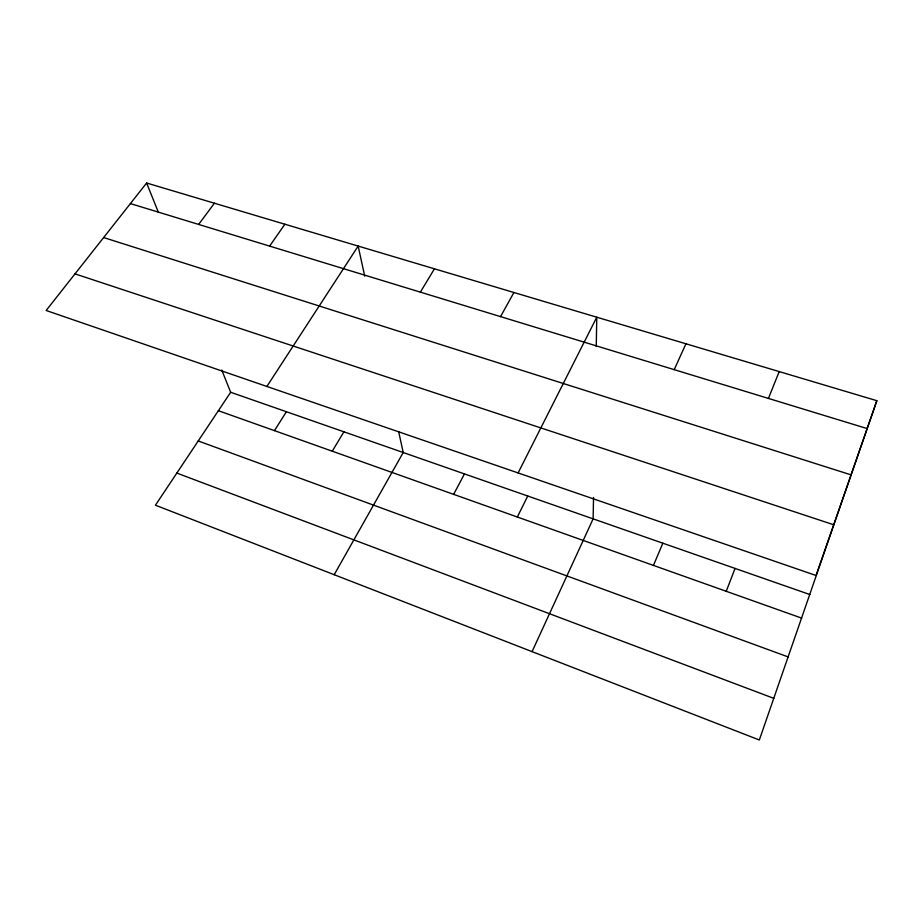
<?xml version="1.0" encoding="UTF-8"?>
<svg xmlns="http://www.w3.org/2000/svg" width="923" height="923" viewBox="0 0 923 923"><rect width="100%" height="100%" fill="white"/><g stroke="black" fill="none" stroke-linecap="round" stroke-linejoin="round"><path stroke-width="1.38" d="M593.524 497.451L593.131 518.853L532.063 651.638M596.246 346.529L596.777 317.2L518.103 472.934M221.751 370.042L230.669 392.263L155.433 505.204L759.329 739.992L876.85 400.697L146.619 183.008L46.15 310.486L816.036 575.479L876.85 400.697M726.239 591.297L735.054 568.43M768.432 398.424L779.197 371.588M653.449 565.418L662.841 543.209M674.205 369.65L685.939 343.783M517.341 517.007L527.737 496.02M453.631 494.359L464.465 473.914M500.543 316.624L513.915 292.499M334.195 574.706L403.213 452.524L398.621 431.468M332.268 451.197L343.887 431.802M420.38 292.141L434.445 268.812M274.443 430.637L286.407 411.727M266.874 386.46L358.159 246.072L364.723 276.162M269.62 246.106L284.872 224.22M198.653 224.427L214.413 203.222M130.397 203.591L867.147 428.572M103.63 237.546L851.052 474.86M75.005 273.866L833.688 524.76M230.669 392.263L809.898 594.562M218.382 410.7L801.706 618.133M198.237 440.952L788.207 656.945M176.835 473.072L773.809 698.353M146.619 183.008L158.364 212.244"/></g></svg>
